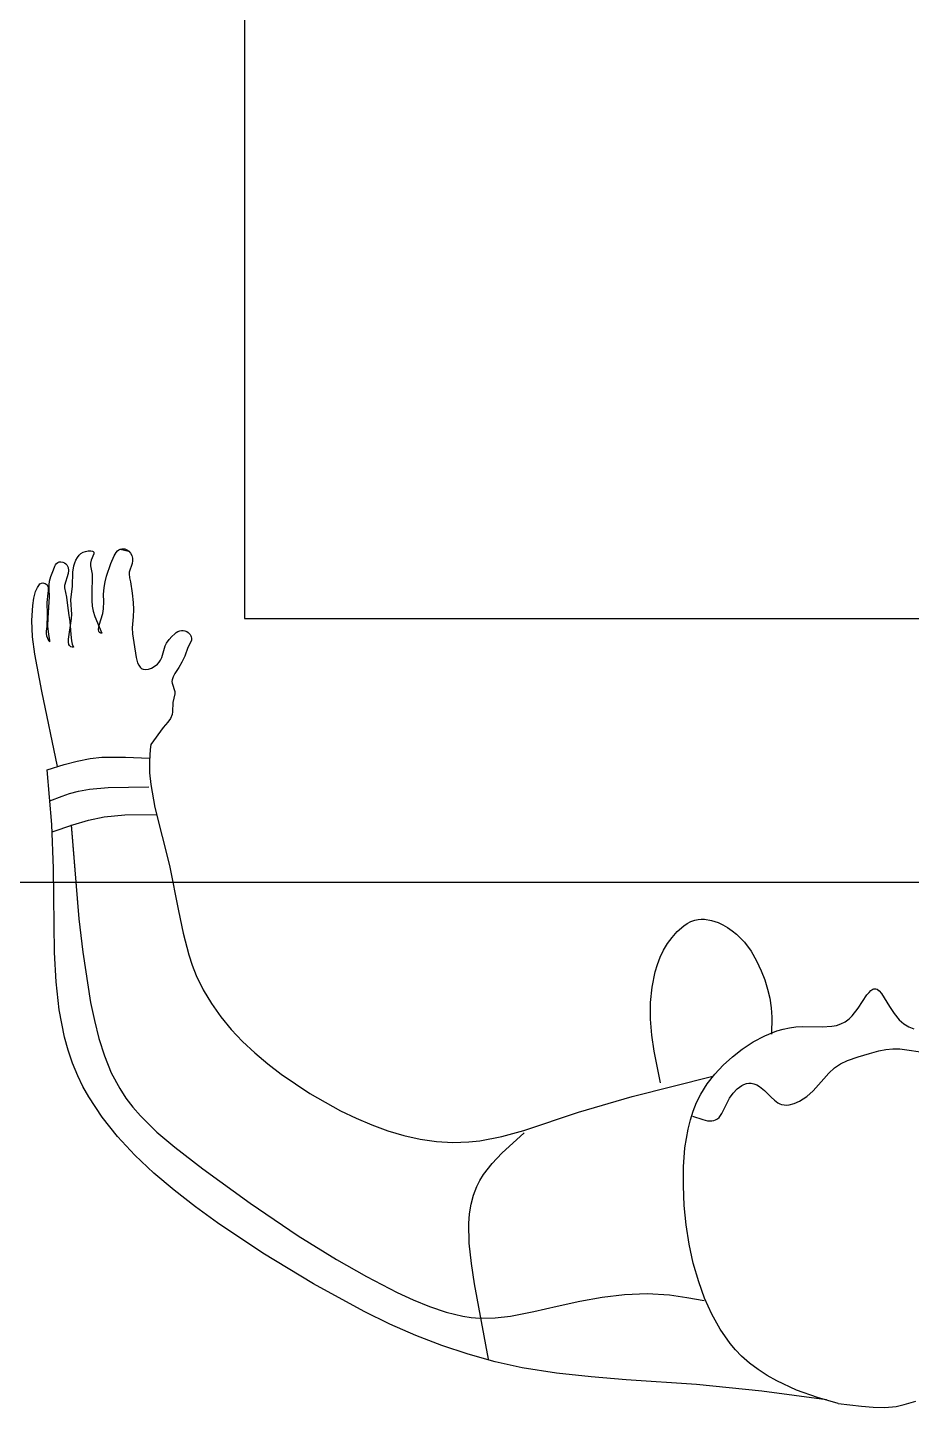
# Model space of a CAD drawing. Header units: metres. Extents: x 151 to 270, y 180 to 223.
# Drawn here: x 167.4225 to 167.6991, y 209.6884 to 210.1204 of the extents above; entities that cross this region are included whole.
import ezdxf

# ---------------------------------------------------------------- set-up
doc = ezdxf.new("R2010")
doc.units = ezdxf.units.M
doc.layers.add('1-AREA DE PRODUCCION', color=7, linetype='Continuous')

msp = doc.modelspace()

# ---------------------------------------------------------------- linework, layer by layer
at = {"layer": '1-AREA DE PRODUCCION', "color": 0, "lineweight": -2}
for p, q in [((167.49047, 210.53544), (167.49047, 209.93544)), ((167.43245, 209.9531), (167.43297, 209.95312)), ((167.43245, 209.9531), (167.43297, 209.95312)), ((167.43297, 209.95312), (167.43352, 209.95302)), ((167.43297, 209.95312), (167.43352, 209.95302)), ((167.43729, 209.95281), (167.43765, 209.9537)), ((167.43729, 209.95281), (167.43765, 209.9537)), ((167.43765, 209.9537), (167.43811, 209.95453)), ((167.43765, 209.9537), (167.43811, 209.95453)), ((167.43811, 209.95453), (167.43868, 209.95528)), ((167.43811, 209.95453), (167.43868, 209.95528)), ((167.43868, 209.95528), (167.43923, 209.95575)), ((167.43868, 209.95528), (167.43923, 209.95575)), ((167.43923, 209.95575), (167.43992, 209.95614)), ((167.43923, 209.95575), (167.43992, 209.95614)), ((167.43992, 209.95614), (167.44069, 209.95641)), ((167.43992, 209.95614), (167.44069, 209.95641)), ((167.44069, 209.95641), (167.44151, 209.95658)), ((167.44069, 209.95641), (167.44151, 209.95658)), ((167.44151, 209.95658), (167.44228, 209.95661)), ((167.44151, 209.95658), (167.44228, 209.95661)), ((167.44246, 209.9537), (167.44226, 209.95277)), ((167.44246, 209.9537), (167.44226, 209.95277)), ((167.44228, 209.95661), (167.4429, 209.9565)), ((167.44228, 209.95661), (167.4429, 209.9565)), ((167.44324, 209.95561), (167.44246, 209.9537)), ((167.44324, 209.95561), (167.44246, 209.9537)), ((167.4429, 209.9565), (167.44311, 209.95637)), ((167.4429, 209.9565), (167.44311, 209.95637)), ((167.44311, 209.95637), (167.44319, 209.95629)), ((167.44311, 209.95637), (167.44319, 209.95629)), ((167.44319, 209.95629), (167.44325, 209.9562)), ((167.44319, 209.95629), (167.44325, 209.9562)), ((167.44329, 209.95603), (167.44324, 209.95561)), ((167.44329, 209.95603), (167.44324, 209.95561)), ((167.44325, 209.9562), (167.44329, 209.95603)), ((167.44325, 209.9562), (167.44329, 209.95603)), ((167.44863, 209.95262), (167.44965, 209.95506)), ((167.44863, 209.95262), (167.44965, 209.95506)), ((167.44965, 209.95506), (167.45029, 209.95612)), ((167.44965, 209.95506), (167.45029, 209.95612)), ((167.45029, 209.95612), (167.45066, 209.95655)), ((167.45029, 209.95612), (167.45066, 209.95655)), ((167.45066, 209.95655), (167.45108, 209.9569)), ((167.45066, 209.95655), (167.45108, 209.9569)), ((167.45108, 209.9569), (167.45153, 209.95714)), ((167.45108, 209.9569), (167.45153, 209.95714)), ((167.45152, 209.95715), (167.45423, 209.95654)), ((167.45152, 209.95715), (167.45423, 209.95654)), ((167.45153, 209.95714), (167.45205, 209.95727)), ((167.45153, 209.95714), (167.45205, 209.95727)), ((167.45205, 209.95727), (167.45249, 209.95727)), ((167.45205, 209.95727), (167.45249, 209.95727)), ((167.45249, 209.95727), (167.45294, 209.95719)), ((167.45249, 209.95727), (167.45294, 209.95719)), ((167.45294, 209.95719), (167.4534, 209.95704)), ((167.45294, 209.95719), (167.4534, 209.95704)), ((167.4534, 209.95704), (167.45383, 209.95682)), ((167.4534, 209.95704), (167.45383, 209.95682)), ((167.45383, 209.95682), (167.45422, 209.95654)), ((167.45383, 209.95682), (167.45422, 209.95654)), ((167.45422, 209.95654), (167.45479, 209.9559)), ((167.45422, 209.95654), (167.45479, 209.9559)), ((167.45479, 209.9559), (167.45517, 209.95515)), ((167.45479, 209.9559), (167.45517, 209.95515)), ((167.45517, 209.95515), (167.45538, 209.95431)), ((167.45517, 209.95515), (167.45538, 209.95431)), ((167.45542, 209.95344), (167.45529, 209.95259)), ((167.45542, 209.95344), (167.45529, 209.95259)), ((167.45538, 209.95431), (167.45542, 209.95344)), ((167.45538, 209.95431), (167.45542, 209.95344)), ((167.42985, 209.94851), (167.43069, 209.95068)), ((167.42985, 209.94851), (167.43069, 209.95068)), ((167.43069, 209.95068), (167.43108, 209.95176)), ((167.43069, 209.95068), (167.43108, 209.95176)), ((167.43108, 209.95176), (167.43131, 209.95224)), ((167.43108, 209.95176), (167.43131, 209.95224)), ((167.43131, 209.95224), (167.4316, 209.95265)), ((167.43131, 209.95224), (167.4316, 209.95265)), ((167.4316, 209.95265), (167.43199, 209.95295)), ((167.4316, 209.95265), (167.43199, 209.95295)), ((167.43199, 209.95295), (167.43245, 209.9531)), ((167.43199, 209.95295), (167.43245, 209.9531)), ((167.43352, 209.95302), (167.43404, 209.95282)), ((167.43352, 209.95302), (167.43404, 209.95282)), ((167.43404, 209.95282), (167.43449, 209.95252)), ((167.43404, 209.95282), (167.43449, 209.95252)), ((167.43526, 209.9495), (167.43411, 209.94577)), ((167.43526, 209.9495), (167.43411, 209.94577)), ((167.43449, 209.95252), (167.43481, 209.95218)), ((167.43449, 209.95252), (167.43481, 209.95218)), ((167.43481, 209.95218), (167.43505, 209.95179)), ((167.43481, 209.95218), (167.43505, 209.95179)), ((167.43505, 209.95179), (167.43522, 209.95137)), ((167.43505, 209.95179), (167.43522, 209.95137)), ((167.43522, 209.95137), (167.43536, 209.95047)), ((167.43522, 209.95137), (167.43536, 209.95047)), ((167.43536, 209.95047), (167.43526, 209.9495)), ((167.43536, 209.95047), (167.43526, 209.9495)), ((167.43661, 209.94553), (167.4367, 209.94993)), ((167.43661, 209.94553), (167.4367, 209.94993)), ((167.4367, 209.94993), (167.43701, 209.95187)), ((167.4367, 209.94993), (167.43701, 209.95187)), ((167.43701, 209.95187), (167.43729, 209.95281)), ((167.43701, 209.95187), (167.43729, 209.95281)), ((167.44226, 209.95277), (167.44225, 209.95188)), ((167.44226, 209.95277), (167.44225, 209.95188)), ((167.44225, 209.95188), (167.4427, 209.94932)), ((167.44225, 209.95188), (167.4427, 209.94932)), ((167.4427, 209.94932), (167.4428, 209.9474)), ((167.4427, 209.94932), (167.4428, 209.9474)), ((167.4472, 209.94863), (167.44863, 209.95262)), ((167.4472, 209.94863), (167.44863, 209.95262)), ((167.45434, 209.94995), (167.45429, 209.94935)), ((167.45434, 209.94995), (167.45429, 209.94935)), ((167.45429, 209.94935), (167.45444, 209.94811)), ((167.45429, 209.94935), (167.45444, 209.94811)), ((167.45529, 209.95259), (167.45434, 209.94995)), ((167.45529, 209.95259), (167.45434, 209.94995)), ((167.42505, 209.94387), (167.42568, 209.94516)), ((167.42505, 209.94387), (167.42568, 209.94516)), ((167.42568, 209.94516), (167.42601, 209.94576)), ((167.42568, 209.94516), (167.42601, 209.94576)), ((167.42601, 209.94576), (167.42642, 209.94624)), ((167.42601, 209.94576), (167.42642, 209.94624)), ((167.42642, 209.94624), (167.42666, 209.9464)), ((167.42642, 209.94624), (167.42666, 209.9464)), ((167.42666, 209.9464), (167.42694, 209.9465)), ((167.42666, 209.9464), (167.42694, 209.9465)), ((167.42694, 209.9465), (167.42729, 209.94653)), ((167.42694, 209.9465), (167.42729, 209.94653)), ((167.42729, 209.94653), (167.42765, 209.94648)), ((167.42729, 209.94653), (167.42765, 209.94648)), ((167.42765, 209.94648), (167.42801, 209.94637)), ((167.42765, 209.94648), (167.42801, 209.94637)), ((167.42801, 209.94637), (167.42834, 209.94619)), ((167.42801, 209.94637), (167.42834, 209.94619)), ((167.42834, 209.94619), (167.42861, 209.94597)), ((167.42834, 209.94619), (167.42861, 209.94597)), ((167.42861, 209.94597), (167.42888, 209.94553)), ((167.42861, 209.94597), (167.42888, 209.94553)), ((167.42888, 209.94553), (167.42899, 209.94502)), ((167.42888, 209.94553), (167.42899, 209.94502)), ((167.42899, 209.94502), (167.42896, 209.94417)), ((167.42899, 209.94502), (167.42896, 209.94417)), ((167.42925, 209.94471), (167.42927, 209.94593)), ((167.42925, 209.94471), (167.42927, 209.94593)), ((167.42935, 209.94216), (167.42925, 209.94471)), ((167.42935, 209.94216), (167.42925, 209.94471)), ((167.42927, 209.94593), (167.42943, 209.94712)), ((167.42927, 209.94593), (167.42943, 209.94712)), ((167.42943, 209.94712), (167.42985, 209.94851)), ((167.42943, 209.94712), (167.42985, 209.94851)), ((167.43411, 209.94577), (167.4341, 209.94505)), ((167.43411, 209.94577), (167.4341, 209.94505)), ((167.4341, 209.94505), (167.43467, 209.9421)), ((167.4341, 209.94505), (167.43467, 209.9421)), ((167.43602, 209.94122), (167.43661, 209.94553)), ((167.43602, 209.94122), (167.43661, 209.94553)), ((167.4428, 209.9474), (167.44262, 209.94445)), ((167.4428, 209.9474), (167.44262, 209.94445)), ((167.44631, 209.94288), (167.44647, 209.94516)), ((167.44631, 209.94288), (167.44647, 209.94516)), ((167.44647, 209.94516), (167.44678, 209.94693)), ((167.44647, 209.94516), (167.44678, 209.94693)), ((167.44678, 209.94693), (167.4472, 209.94863)), ((167.44678, 209.94693), (167.4472, 209.94863)), ((167.45444, 209.94811), (167.45473, 209.94685)), ((167.45444, 209.94811), (167.45473, 209.94685)), ((167.45473, 209.94685), (167.45528, 209.94333)), ((167.45473, 209.94685), (167.45528, 209.94333)), ((167.42415, 209.93952), (167.42452, 209.94175)), ((167.42415, 209.93952), (167.42452, 209.94175)), ((167.42452, 209.94175), (167.42505, 209.94387)), ((167.42452, 209.94175), (167.42505, 209.94387)), ((167.42883, 209.94329), (167.42855, 209.94038)), ((167.42883, 209.94329), (167.42855, 209.94038)), ((167.42855, 209.94038), (167.42862, 209.9367)), ((167.42855, 209.94038), (167.42862, 209.9367)), ((167.42896, 209.94417), (167.42883, 209.94329)), ((167.42896, 209.94417), (167.42883, 209.94329)), ((167.42897, 209.93565), (167.42935, 209.94216)), ((167.42897, 209.93565), (167.42935, 209.94216)), ((167.43467, 209.9421), (167.43505, 209.93944)), ((167.43467, 209.9421), (167.43505, 209.93944)), ((167.43634, 209.9367), (167.43602, 209.94122)), ((167.43634, 209.9367), (167.43602, 209.94122)), ((167.44262, 209.94445), (167.44261, 209.94101)), ((167.44262, 209.94445), (167.44261, 209.94101)), ((167.44261, 209.94101), (167.44279, 209.93932)), ((167.44261, 209.94101), (167.44279, 209.93932)), ((167.44641, 209.94073), (167.44631, 209.94288)), ((167.44641, 209.94073), (167.44631, 209.94288)), ((167.44634, 209.93839), (167.44641, 209.94073)), ((167.44634, 209.93839), (167.44641, 209.94073)), ((167.45528, 209.94333), (167.45557, 209.9404)), ((167.45528, 209.94333), (167.45557, 209.9404)), ((167.45557, 209.9404), (167.45566, 209.93819)), ((167.45557, 209.9404), (167.45566, 209.93819)), ((167.42388, 209.93476), (167.42415, 209.93952)), ((167.42388, 209.93476), (167.42415, 209.93952)), ((167.42862, 209.9367), (167.42851, 209.93288)), ((167.42862, 209.9367), (167.42851, 209.93288)), ((167.43505, 209.93944), (167.43544, 209.93634)), ((167.43505, 209.93944), (167.43544, 209.93634)), ((167.43544, 209.93634), (167.43581, 209.93444)), ((167.43544, 209.93634), (167.43581, 209.93444)), ((167.4363, 209.93536), (167.43634, 209.9367)), ((167.4363, 209.93536), (167.43634, 209.9367)), ((167.44279, 209.93932), (167.44311, 209.93766)), ((167.44279, 209.93932), (167.44311, 209.93766)), ((167.44311, 209.93766), (167.4436, 209.93605)), ((167.44311, 209.93766), (167.4436, 209.93605)), ((167.4436, 209.93605), (167.44499, 209.93283)), ((167.4436, 209.93605), (167.44499, 209.93283)), ((167.44497, 209.93329), (167.44608, 209.93701)), ((167.44497, 209.93329), (167.44608, 209.93701)), ((167.44608, 209.93701), (167.44634, 209.93839)), ((167.44608, 209.93701), (167.44634, 209.93839)), ((167.45559, 209.93598), (167.45531, 209.93244)), ((167.45559, 209.93598), (167.45531, 209.93244)), ((167.45566, 209.93819), (167.45559, 209.93598)), ((167.45566, 209.93819), (167.45559, 209.93598)), ((167.42412, 209.92963), (167.42388, 209.93476)), ((167.42412, 209.92963), (167.42388, 209.93476)), ((167.42851, 209.93288), (167.42836, 209.93147)), ((167.42851, 209.93288), (167.42836, 209.93147)), ((167.42891, 209.93294), (167.42897, 209.93565)), ((167.42891, 209.93294), (167.42897, 209.93565)), ((167.42922, 209.9305), (167.42891, 209.93294)), ((167.42922, 209.9305), (167.42891, 209.93294)), ((167.4353, 209.92897), (167.4363, 209.93536)), ((167.4353, 209.92897), (167.4363, 209.93536)), ((167.43581, 209.93444), (167.43607, 209.93039)), ((167.43581, 209.93444), (167.43607, 209.93039)), ((167.44476, 209.93192), (167.44497, 209.93329)), ((167.44476, 209.93192), (167.44497, 209.93329)), ((167.44483, 209.93139), (167.44476, 209.93192)), ((167.44483, 209.93139), (167.44476, 209.93192)), ((167.44499, 209.93283), (167.44574, 209.93081)), ((167.44499, 209.93283), (167.44574, 209.93081)), ((167.45531, 209.93244), (167.4554, 209.93061)), ((167.45531, 209.93244), (167.4554, 209.93061)), ((167.46957, 209.93135), (167.47014, 209.93156)), ((167.46957, 209.93135), (167.47014, 209.93156)), ((167.47014, 209.93156), (167.47068, 209.93165)), ((167.47014, 209.93156), (167.47068, 209.93165)), ((167.47068, 209.93165), (167.47124, 209.93163)), ((167.47068, 209.93165), (167.47124, 209.93163)), ((167.47124, 209.93163), (167.4718, 209.93152)), ((167.47124, 209.93163), (167.4718, 209.93152)), ((167.4718, 209.93152), (167.47233, 209.9313)), ((167.4718, 209.93152), (167.47233, 209.9313)), ((167.49047, 209.93544), (167.89047, 209.93544)), ((167.42478, 209.9242), (167.42412, 209.92963)), ((167.42478, 209.9242), (167.42412, 209.92963)), ((167.42836, 209.93147), (167.42835, 209.93075)), ((167.42836, 209.93147), (167.42835, 209.93075)), ((167.42835, 209.93075), (167.42847, 209.93)), ((167.42835, 209.93075), (167.42847, 209.93)), ((167.42847, 209.93), (167.42875, 209.9292)), ((167.42847, 209.93), (167.42875, 209.9292)), ((167.42875, 209.9292), (167.42911, 209.92853)), ((167.42875, 209.9292), (167.42911, 209.92853)), ((167.42911, 209.92853), (167.42943, 209.92816)), ((167.42911, 209.92853), (167.42943, 209.92816)), ((167.42954, 209.92854), (167.42922, 209.9305)), ((167.42954, 209.92854), (167.42922, 209.9305)), ((167.42943, 209.92816), (167.42945, 209.92815)), ((167.42943, 209.92816), (167.42945, 209.92815)), ((167.42945, 209.92815), (167.42947, 209.92815)), ((167.42945, 209.92815), (167.42947, 209.92815)), ((167.42947, 209.92815), (167.42949, 209.92815)), ((167.42947, 209.92815), (167.42949, 209.92815)), ((167.42949, 209.92815), (167.4295, 209.92816)), ((167.42949, 209.92815), (167.4295, 209.92816)), ((167.4295, 209.92816), (167.42951, 209.92818)), ((167.4295, 209.92816), (167.42951, 209.92818)), ((167.42951, 209.92818), (167.42953, 209.92822)), ((167.42951, 209.92818), (167.42953, 209.92822)), ((167.42953, 209.92822), (167.42954, 209.92854)), ((167.42953, 209.92822), (167.42954, 209.92854)), ((167.43531, 209.92803), (167.4353, 209.92897)), ((167.43531, 209.92803), (167.4353, 209.92897)), ((167.43548, 209.92727), (167.43531, 209.92803)), ((167.43548, 209.92727), (167.43531, 209.92803)), ((167.43563, 209.92697), (167.43548, 209.92727)), ((167.43563, 209.92697), (167.43548, 209.92727)), ((167.43607, 209.93039), (167.43628, 209.92837)), ((167.43607, 209.93039), (167.43628, 209.92837)), ((167.43628, 209.92837), (167.43651, 209.92738)), ((167.43628, 209.92837), (167.43651, 209.92738)), ((167.43651, 209.92738), (167.43687, 209.92641)), ((167.43651, 209.92738), (167.43687, 209.92641)), ((167.44492, 209.93119), (167.44483, 209.93139)), ((167.44492, 209.93119), (167.44483, 209.93139)), ((167.44504, 209.93102), (167.44492, 209.93119)), ((167.44504, 209.93102), (167.44492, 209.93119)), ((167.44522, 209.9309), (167.44504, 209.93102)), ((167.44522, 209.9309), (167.44504, 209.93102)), ((167.44545, 209.93083), (167.44522, 209.9309)), ((167.44545, 209.93083), (167.44522, 209.9309)), ((167.44574, 209.93081), (167.44545, 209.93083)), ((167.44574, 209.93081), (167.44545, 209.93083)), ((167.4554, 209.93061), (167.45574, 209.92791)), ((167.4554, 209.93061), (167.45574, 209.92791)), ((167.45574, 209.92791), (167.45648, 209.9232)), ((167.45574, 209.92791), (167.45648, 209.9232)), ((167.46556, 209.92689), (167.46601, 209.9277)), ((167.46556, 209.92689), (167.46601, 209.9277)), ((167.46601, 209.9277), (167.46686, 209.92883)), ((167.46601, 209.9277), (167.46686, 209.92883)), ((167.46686, 209.92883), (167.46767, 209.92975)), ((167.46686, 209.92883), (167.46767, 209.92975)), ((167.46767, 209.92975), (167.46857, 209.93064)), ((167.46767, 209.92975), (167.46857, 209.93064)), ((167.46857, 209.93064), (167.46905, 209.93103)), ((167.46857, 209.93064), (167.46905, 209.93103)), ((167.46905, 209.93103), (167.46957, 209.93135)), ((167.46905, 209.93103), (167.46957, 209.93135)), ((167.47233, 209.9313), (167.47282, 209.93099)), ((167.47233, 209.9313), (167.47282, 209.93099)), ((167.47362, 209.92806), (167.47273, 209.9263)), ((167.47362, 209.92806), (167.47273, 209.9263)), ((167.47282, 209.93099), (167.4734, 209.93037)), ((167.47282, 209.93099), (167.4734, 209.93037)), ((167.4734, 209.93037), (167.47362, 209.93001)), ((167.4734, 209.93037), (167.47362, 209.93001)), ((167.47362, 209.93001), (167.47377, 209.92963)), ((167.47362, 209.93001), (167.47377, 209.92963)), ((167.47381, 209.92865), (167.47362, 209.92806)), ((167.47381, 209.92865), (167.47362, 209.92806)), ((167.47377, 209.92963), (167.47384, 209.92924)), ((167.47377, 209.92963), (167.47384, 209.92924)), ((167.47384, 209.92924), (167.47381, 209.92865)), ((167.47384, 209.92924), (167.47381, 209.92865)), ((167.427, 209.91261), (167.42478, 209.9242)), ((167.427, 209.91261), (167.42478, 209.9242)), ((167.43584, 209.92672), (167.43563, 209.92697)), ((167.43584, 209.92672), (167.43563, 209.92697)), ((167.43612, 209.92655), (167.43584, 209.92672)), ((167.43612, 209.92655), (167.43584, 209.92672)), ((167.43646, 209.92644), (167.43612, 209.92655)), ((167.43646, 209.92644), (167.43612, 209.92655)), ((167.43687, 209.92641), (167.43646, 209.92644)), ((167.43687, 209.92641), (167.43646, 209.92644)), ((167.45648, 209.9232), (167.45698, 209.92152)), ((167.45648, 209.9232), (167.45698, 209.92152)), ((167.46417, 209.92241), (167.46452, 209.92315)), ((167.46417, 209.92241), (167.46452, 209.92315)), ((167.46452, 209.92315), (167.46478, 209.92392)), ((167.46452, 209.92315), (167.46478, 209.92392)), ((167.46478, 209.92392), (167.46556, 209.92689)), ((167.46478, 209.92392), (167.46556, 209.92689)), ((167.47178, 209.92361), (167.47082, 209.92169)), ((167.47178, 209.92361), (167.47082, 209.92169)), ((167.47273, 209.9263), (167.47178, 209.92361)), ((167.47273, 209.9263), (167.47178, 209.92361)), ((167.45698, 209.92152), (167.45734, 209.92077)), ((167.45698, 209.92152), (167.45734, 209.92077)), ((167.45734, 209.92077), (167.4578, 209.92014)), ((167.45734, 209.92077), (167.4578, 209.92014)), ((167.4578, 209.92014), (167.45807, 209.91989)), ((167.4578, 209.92014), (167.45807, 209.91989)), ((167.45807, 209.91989), (167.45837, 209.9197)), ((167.45807, 209.91989), (167.45837, 209.9197)), ((167.45837, 209.9197), (167.45873, 209.91956)), ((167.45837, 209.9197), (167.45873, 209.91956)), ((167.45873, 209.91956), (167.45953, 209.91945)), ((167.45873, 209.91956), (167.45953, 209.91945)), ((167.45953, 209.91945), (167.4604, 209.91956)), ((167.45953, 209.91945), (167.4604, 209.91956)), ((167.4604, 209.91956), (167.46129, 209.91985)), ((167.4604, 209.91956), (167.46129, 209.91985)), ((167.46129, 209.91985), (167.46251, 209.92054)), ((167.46129, 209.91985), (167.46251, 209.92054)), ((167.46251, 209.92054), (167.46317, 209.9211)), ((167.46251, 209.92054), (167.46317, 209.9211)), ((167.46317, 209.9211), (167.46372, 209.92173)), ((167.46317, 209.9211), (167.46372, 209.92173)), ((167.46372, 209.92173), (167.46417, 209.92241)), ((167.46372, 209.92173), (167.46417, 209.92241)), ((167.46984, 209.92004), (167.46861, 209.91815)), ((167.46984, 209.92004), (167.46861, 209.91815)), ((167.47082, 209.92169), (167.46984, 209.92004)), ((167.47082, 209.92169), (167.46984, 209.92004)), ((167.46778, 209.91618), (167.46773, 209.91569)), ((167.46778, 209.91618), (167.46773, 209.91569)), ((167.46773, 209.91569), (167.46777, 209.91519)), ((167.46773, 209.91569), (167.46777, 209.91519)), ((167.46777, 209.91519), (167.46865, 209.91253)), ((167.46777, 209.91519), (167.46865, 209.91253)), ((167.46809, 209.91717), (167.46778, 209.91618)), ((167.46809, 209.91717), (167.46778, 209.91618)), ((167.46861, 209.91815), (167.46809, 209.91717)), ((167.46861, 209.91815), (167.46809, 209.91717)), ((167.43191, 209.88905), (167.427, 209.91261)), ((167.46866, 209.91186), (167.46804, 209.90913)), ((167.46866, 209.91186), (167.46804, 209.90913)), ((167.46865, 209.91253), (167.46866, 209.91186)), ((167.46793, 209.90622), (167.46777, 209.90534)), ((167.46793, 209.90622), (167.46777, 209.90534)), ((167.46804, 209.90913), (167.46793, 209.90622)), ((167.46804, 209.90913), (167.46793, 209.90622)), ((167.46502, 209.90129), (167.46111, 209.89591)), ((167.46648, 209.90291), (167.46502, 209.90129)), ((167.4673, 209.9041), (167.46648, 209.90291)), ((167.4673, 209.9041), (167.46648, 209.90291)), ((167.46777, 209.90534), (167.4673, 209.9041)), ((167.46777, 209.90534), (167.4673, 209.9041)), ((167.4609, 209.89435), (167.46065, 209.8907)), ((167.4609, 209.89435), (167.46065, 209.8907)), ((167.46111, 209.89592), (167.4609, 209.89435)), ((167.46111, 209.89592), (167.4609, 209.89435)), ((167.42871, 209.88806), (167.43403, 209.88971)), ((167.42871, 209.88806), (167.43403, 209.88971)), ((167.43403, 209.88971), (167.43804, 209.89077)), ((167.43403, 209.88971), (167.43804, 209.89077)), ((167.43804, 209.89077), (167.44208, 209.89155)), ((167.43804, 209.89077), (167.44208, 209.89155)), ((167.44208, 209.89155), (167.44575, 209.89194)), ((167.44208, 209.89155), (167.44575, 209.89194)), ((167.44575, 209.89194), (167.45318, 209.89202)), ((167.44575, 209.89194), (167.45318, 209.89202)), ((167.45318, 209.89202), (167.46067, 209.89164)), ((167.45318, 209.89202), (167.46067, 209.89164)), ((167.46065, 209.8907), (167.46072, 209.88707)), ((167.46065, 209.8907), (167.46072, 209.88707)), ((167.43014, 209.87087), (167.42871, 209.88806)), ((167.46072, 209.88707), (167.46106, 209.88344)), ((167.46072, 209.88707), (167.46106, 209.88344)), ((167.42953, 209.87827), (167.43333, 209.87978)), ((167.43333, 209.87978), (167.43569, 209.88062)), ((167.43333, 209.87978), (167.43569, 209.88062)), ((167.43569, 209.88062), (167.43844, 209.88134)), ((167.43569, 209.88062), (167.43844, 209.88134)), ((167.43844, 209.88134), (167.44189, 209.88193)), ((167.43844, 209.88134), (167.44189, 209.88193)), ((167.44189, 209.88193), (167.44777, 209.88246)), ((167.44189, 209.88193), (167.44777, 209.88246)), ((167.44777, 209.88246), (167.46046, 209.88275)), ((167.44777, 209.88246), (167.46046, 209.88275)), ((167.46106, 209.88344), (167.46234, 209.87621)), ((167.46106, 209.88344), (167.46234, 209.87621)), ((167.46234, 209.87621), (167.46695, 209.85802)), ((167.46234, 209.87621), (167.46695, 209.85802)), ((167.43672, 209.87083), (167.44159, 209.87223)), ((167.43672, 209.87083), (167.44159, 209.87223)), ((167.44159, 209.87223), (167.44653, 209.87326)), ((167.44159, 209.87223), (167.44653, 209.87326)), ((167.44653, 209.87326), (167.453, 209.8739)), ((167.44653, 209.87326), (167.453, 209.8739)), ((167.453, 209.8739), (167.46283, 209.87406)), ((167.453, 209.8739), (167.46283, 209.87406)), ((167.43062, 209.85711), (167.43014, 209.87087)), ((167.43062, 209.85711), (167.43014, 209.87087)), ((167.43027, 209.86862), (167.43672, 209.87083)), ((167.43027, 209.86862), (167.43672, 209.87083)), ((167.4362, 209.87085), (167.4386, 209.84139)), ((167.43622, 209.87065), (167.4386, 209.84139)), ((167.43095, 209.83078), (167.43062, 209.85711)), ((167.43095, 209.83078), (167.43062, 209.85711)), ((167.46695, 209.85802), (167.46977, 209.84389)), ((167.46695, 209.85802), (167.46977, 209.84389)), ((167.4386, 209.84139), (167.43978, 209.83089)), ((167.4386, 209.84139), (167.43978, 209.83089)), ((167.46977, 209.84389), (167.47121, 209.83693)), ((167.46977, 209.84389), (167.47121, 209.83693)), ((167.63014, 209.84056), (167.63136, 209.841)), ((167.63014, 209.84056), (167.63136, 209.841)), ((167.63136, 209.841), (167.63236, 209.8412)), ((167.63136, 209.841), (167.63236, 209.8412)), ((167.63236, 209.8412), (167.63338, 209.84129)), ((167.63236, 209.8412), (167.63338, 209.84129)), ((167.63338, 209.84129), (167.63443, 209.84126)), ((167.63338, 209.84129), (167.63443, 209.84126)), ((167.63443, 209.84126), (167.63653, 209.8409)), ((167.63443, 209.84126), (167.63653, 209.8409)), ((167.63653, 209.8409), (167.63862, 209.84021)), ((167.63653, 209.8409), (167.63862, 209.84021)), ((167.47121, 209.83693), (167.47297, 209.83015)), ((167.47121, 209.83693), (167.47297, 209.83015)), ((167.62423, 209.83557), (167.62584, 209.83739)), ((167.62423, 209.83557), (167.62584, 209.83739)), ((167.62584, 209.83739), (167.62788, 209.83919)), ((167.62584, 209.83739), (167.62788, 209.83919)), ((167.62788, 209.83919), (167.62899, 209.83995)), ((167.62788, 209.83919), (167.62899, 209.83995)), ((167.62899, 209.83995), (167.63014, 209.84056)), ((167.62899, 209.83995), (167.63014, 209.84056)), ((167.63862, 209.84021), (167.64014, 209.8395)), ((167.63862, 209.84021), (167.64014, 209.8395)), ((167.64014, 209.8395), (167.64158, 209.83867)), ((167.64014, 209.8395), (167.64158, 209.83867)), ((167.64158, 209.83867), (167.64307, 209.83766)), ((167.64158, 209.83867), (167.64307, 209.83766)), ((167.64307, 209.83766), (167.64444, 209.83655)), ((167.64307, 209.83766), (167.64444, 209.83655)), ((167.64444, 209.83655), (167.64688, 209.83405)), ((167.64444, 209.83655), (167.64688, 209.83405)), ((167.62159, 209.83153), (167.62281, 209.83361)), ((167.62159, 209.83153), (167.62281, 209.83361)), ((167.62281, 209.83361), (167.62423, 209.83557)), ((167.62281, 209.83361), (167.62423, 209.83557)), ((167.64688, 209.83405), (167.64895, 209.83127)), ((167.64688, 209.83405), (167.64895, 209.83127)), ((167.43146, 209.82168), (167.43095, 209.83078)), ((167.43146, 209.82168), (167.43095, 209.83078)), ((167.43978, 209.83089), (167.44226, 209.81513)), ((167.43978, 209.83089), (167.44226, 209.81513)), ((167.47297, 209.83015), (167.47405, 209.82686)), ((167.47297, 209.83015), (167.47405, 209.82686)), ((167.61966, 209.82709), (167.62054, 209.82936)), ((167.61966, 209.82709), (167.62054, 209.82936)), ((167.62054, 209.82936), (167.62159, 209.83153)), ((167.62054, 209.82936), (167.62159, 209.83153)), ((167.64895, 209.83127), (167.6507, 209.82825)), ((167.64895, 209.83127), (167.6507, 209.82825)), ((167.6507, 209.82825), (167.65217, 209.82508)), ((167.6507, 209.82825), (167.65217, 209.82508)), ((167.47405, 209.82686), (167.47531, 209.82365)), ((167.47405, 209.82686), (167.47531, 209.82365)), ((167.47531, 209.82365), (167.47748, 209.81915)), ((167.47531, 209.82365), (167.47748, 209.81915)), ((167.61797, 209.81998), (167.61895, 209.82477)), ((167.61797, 209.81998), (167.61895, 209.82477)), ((167.61895, 209.82477), (167.61966, 209.82709)), ((167.61895, 209.82477), (167.61966, 209.82709)), ((167.65217, 209.82508), (167.65325, 209.82226)), ((167.65217, 209.82508), (167.65325, 209.82226)), ((167.43244, 209.81287), (167.43146, 209.82168)), ((167.43244, 209.81287), (167.43146, 209.82168)), ((167.61751, 209.81513), (167.61797, 209.81998)), ((167.61751, 209.81513), (167.61797, 209.81998)), ((167.65325, 209.82226), (167.65413, 209.81939)), ((167.65325, 209.82226), (167.65413, 209.81939)), ((167.65413, 209.81939), (167.65481, 209.81649)), ((167.65413, 209.81939), (167.65481, 209.81649)), ((167.68649, 209.81896), (167.6871, 209.81936)), ((167.68649, 209.81896), (167.6871, 209.81936)), ((167.6871, 209.81936), (167.6874, 209.81946)), ((167.6871, 209.81936), (167.6874, 209.81946)), ((167.6874, 209.81946), (167.6877, 209.8195)), ((167.6874, 209.81946), (167.6877, 209.8195)), ((167.6877, 209.8195), (167.68805, 209.81945)), ((167.6877, 209.8195), (167.68805, 209.81945)), ((167.68805, 209.81945), (167.68839, 209.81932)), ((167.68805, 209.81945), (167.68839, 209.81932)), ((167.68839, 209.81932), (167.68907, 209.8188)), ((167.68839, 209.81932), (167.68907, 209.8188)), ((167.44226, 209.81513), (167.44344, 209.80949)), ((167.44226, 209.81513), (167.44344, 209.80949)), ((167.47748, 209.81915), (167.48005, 209.81483)), ((167.47748, 209.81915), (167.48005, 209.81483)), ((167.61751, 209.81), (167.61751, 209.81513)), ((167.61751, 209.81), (167.61751, 209.81513)), ((167.65481, 209.81649), (167.65527, 209.81354)), ((167.65481, 209.81649), (167.65527, 209.81354)), ((167.68245, 209.81342), (167.68523, 209.81755)), ((167.68245, 209.81342), (167.68523, 209.81755)), ((167.68523, 209.81755), (167.68587, 209.81834)), ((167.68523, 209.81755), (167.68587, 209.81834)), ((167.68587, 209.81834), (167.68649, 209.81896)), ((167.68587, 209.81834), (167.68649, 209.81896)), ((167.68907, 209.8188), (167.68976, 209.81802)), ((167.68907, 209.8188), (167.68976, 209.81802)), ((167.68976, 209.81802), (167.69233, 209.81397)), ((167.68976, 209.81802), (167.69233, 209.81397)), ((167.4341, 209.80437), (167.43244, 209.81287)), ((167.4341, 209.80437), (167.43244, 209.81287)), ((167.48005, 209.81483), (167.48299, 209.8107)), ((167.48005, 209.81483), (167.48299, 209.8107)), ((167.48299, 209.8107), (167.48626, 209.80675)), ((167.48299, 209.8107), (167.48626, 209.80675)), ((167.65527, 209.81354), (167.65549, 209.81058)), ((167.65527, 209.81354), (167.65549, 209.81058)), ((167.65549, 209.81058), (167.65537, 209.80524)), ((167.65549, 209.81058), (167.65537, 209.80524)), ((167.67965, 209.81007), (167.68063, 209.81105)), ((167.67965, 209.81007), (167.68063, 209.81105)), ((167.68063, 209.81105), (167.68245, 209.81342)), ((167.68063, 209.81105), (167.68245, 209.81342)), ((167.69233, 209.81397), (167.69376, 209.81172)), ((167.69233, 209.81397), (167.69376, 209.81172)), ((167.69376, 209.81172), (167.69535, 209.80973)), ((167.69376, 209.81172), (167.69535, 209.80973)), ((167.44344, 209.80949), (167.44485, 209.8039)), ((167.44344, 209.80949), (167.44485, 209.8039)), ((167.48626, 209.80675), (167.48981, 209.80297)), ((167.48626, 209.80675), (167.48981, 209.80297)), ((167.61793, 209.80494), (167.61751, 209.81)), ((167.61793, 209.80494), (167.61751, 209.81)), ((167.65326, 209.80478), (167.65704, 209.80628)), ((167.65326, 209.80478), (167.65704, 209.80628)), ((167.65704, 209.80628), (167.65899, 209.80685)), ((167.65704, 209.80628), (167.65899, 209.80685)), ((167.65899, 209.80685), (167.66099, 209.80728)), ((167.65899, 209.80685), (167.66099, 209.80728)), ((167.66099, 209.80728), (167.66302, 209.80757)), ((167.66099, 209.80728), (167.66302, 209.80757)), ((167.66302, 209.80757), (167.66509, 209.80771)), ((167.66302, 209.80757), (167.66509, 209.80771)), ((167.66509, 209.80771), (167.67126, 209.80757)), ((167.66509, 209.80771), (167.67126, 209.80757)), ((167.67126, 209.80757), (167.67425, 209.80774)), ((167.67126, 209.80757), (167.67425, 209.80774)), ((167.67425, 209.80774), (167.67569, 209.80802)), ((167.67425, 209.80774), (167.67569, 209.80802)), ((167.67569, 209.80802), (167.67708, 209.80847)), ((167.67569, 209.80802), (167.67708, 209.80847)), ((167.67708, 209.80847), (167.6784, 209.80914)), ((167.67708, 209.80847), (167.6784, 209.80914)), ((167.6784, 209.80914), (167.67965, 209.81007)), ((167.6784, 209.80914), (167.67965, 209.81007)), ((167.69535, 209.80973), (167.69678, 209.80848)), ((167.69535, 209.80973), (167.69678, 209.80848)), ((167.69678, 209.80848), (167.69832, 209.80755)), ((167.69678, 209.80848), (167.69832, 209.80755)), ((167.69832, 209.80755), (167.69995, 209.80692)), ((167.69832, 209.80755), (167.69995, 209.80692)), ((167.43524, 209.80024), (167.4341, 209.80437)), ((167.43524, 209.80024), (167.4341, 209.80437)), ((167.44485, 209.8039), (167.44659, 209.79844)), ((167.44485, 209.8039), (167.44659, 209.79844)), ((167.48981, 209.80297), (167.49363, 209.79938)), ((167.48981, 209.80297), (167.49363, 209.79938)), ((167.61865, 209.79993), (167.61793, 209.80494)), ((167.61865, 209.79993), (167.61793, 209.80494)), ((167.6462, 209.80061), (167.64964, 209.80286)), ((167.6462, 209.80061), (167.64964, 209.80286)), ((167.64964, 209.80286), (167.65326, 209.80478)), ((167.64964, 209.80286), (167.65326, 209.80478)), ((167.43661, 209.7962), (167.43524, 209.80024)), ((167.43661, 209.7962), (167.43524, 209.80024)), ((167.44659, 209.79844), (167.44873, 209.7932)), ((167.44659, 209.79844), (167.44873, 209.7932)), ((167.49363, 209.79938), (167.49769, 209.79595)), ((167.49363, 209.79938), (167.49769, 209.79595)), ((167.6206, 209.78998), (167.61865, 209.79993)), ((167.6206, 209.78998), (167.61865, 209.79993)), ((167.64021, 209.79559), (167.6431, 209.79821)), ((167.64021, 209.79559), (167.6431, 209.79821)), ((167.6431, 209.79821), (167.6462, 209.80061)), ((167.6431, 209.79821), (167.6462, 209.80061)), ((167.67911, 209.79699), (167.68252, 209.79821)), ((167.67911, 209.79699), (167.68252, 209.79821)), ((167.68252, 209.79821), (167.68606, 209.79924)), ((167.68252, 209.79821), (167.68606, 209.79924)), ((167.68606, 209.79924), (167.68899, 209.80001)), ((167.68606, 209.79924), (167.68899, 209.80001)), ((167.68899, 209.80001), (167.69117, 209.80046)), ((167.68899, 209.80001), (167.69117, 209.80046)), ((167.69117, 209.80046), (167.69335, 209.8007)), ((167.69117, 209.80046), (167.69335, 209.8007)), ((167.69335, 209.8007), (167.69549, 209.80067)), ((167.69335, 209.8007), (167.69549, 209.80067)), ((167.69549, 209.80067), (167.70419, 209.79937)), ((167.69549, 209.80067), (167.70419, 209.79937)), ((167.43823, 209.79225), (167.43661, 209.7962)), ((167.43823, 209.79225), (167.43661, 209.7962)), ((167.49769, 209.79595), (167.50195, 209.7927)), ((167.49769, 209.79595), (167.50195, 209.7927)), ((167.63757, 209.79275), (167.64021, 209.79559)), ((167.63757, 209.79275), (167.64021, 209.79559)), ((167.67333, 209.79309), (167.67509, 209.79469)), ((167.67333, 209.79309), (167.67509, 209.79469)), ((167.67509, 209.79469), (167.677, 209.79595)), ((167.67509, 209.79469), (167.677, 209.79595)), ((167.677, 209.79595), (167.67911, 209.79699)), ((167.677, 209.79595), (167.67911, 209.79699)), ((167.43986, 209.78892), (167.43823, 209.79225)), ((167.43986, 209.78892), (167.43823, 209.79225)), ((167.44873, 209.7932), (167.45136, 209.78824)), ((167.44873, 209.7932), (167.45136, 209.78824)), ((167.50195, 209.7927), (167.51092, 209.78668)), ((167.50195, 209.7927), (167.51092, 209.78668)), ((167.61177, 209.78576), (167.637, 209.79207)), ((167.61177, 209.78576), (167.637, 209.79207)), ((167.63322, 209.78646), (167.63523, 209.78971)), ((167.63322, 209.78646), (167.63523, 209.78971)), ((167.63523, 209.78971), (167.63757, 209.79275)), ((167.63523, 209.78971), (167.63757, 209.79275)), ((167.64462, 209.78811), (167.64602, 209.78914)), ((167.64462, 209.78811), (167.64602, 209.78914)), ((167.64602, 209.78914), (167.64674, 209.78951)), ((167.64602, 209.78914), (167.64674, 209.78951)), ((167.64674, 209.78951), (167.64749, 209.78977)), ((167.64674, 209.78951), (167.64749, 209.78977)), ((167.64749, 209.78977), (167.64824, 209.7899)), ((167.64749, 209.78977), (167.64824, 209.7899)), ((167.64824, 209.7899), (167.649, 209.7899)), ((167.64824, 209.7899), (167.649, 209.7899)), ((167.649, 209.7899), (167.64987, 209.78973)), ((167.649, 209.7899), (167.64987, 209.78973)), ((167.64987, 209.78973), (167.65074, 209.78939)), ((167.64987, 209.78973), (167.65074, 209.78939)), ((167.65074, 209.78939), (167.65158, 209.78891)), ((167.65074, 209.78939), (167.65158, 209.78891)), ((167.66841, 209.78751), (167.67173, 209.79129)), ((167.66841, 209.78751), (167.67173, 209.79129)), ((167.67173, 209.79129), (167.67333, 209.79309)), ((167.67173, 209.79129), (167.67333, 209.79309)), ((167.44168, 209.78565), (167.43986, 209.78892)), ((167.44168, 209.78565), (167.43986, 209.78892)), ((167.44587, 209.77932), (167.44168, 209.78565)), ((167.44587, 209.77932), (167.44168, 209.78565)), ((167.45136, 209.78824), (167.45332, 209.78527)), ((167.45136, 209.78824), (167.45332, 209.78527)), ((167.45332, 209.78527), (167.45549, 209.78243)), ((167.45332, 209.78527), (167.45549, 209.78243)), ((167.51092, 209.78668), (167.52045, 209.7813)), ((167.51092, 209.78668), (167.52045, 209.7813)), ((167.595, 209.78083), (167.61177, 209.78576)), ((167.595, 209.78083), (167.61177, 209.78576)), ((167.63193, 209.78387), (167.63322, 209.78646)), ((167.63193, 209.78387), (167.63322, 209.78646)), ((167.63979, 209.78042), (167.64226, 209.78522)), ((167.63979, 209.78042), (167.64226, 209.78522)), ((167.64226, 209.78522), (167.64336, 209.78678)), ((167.64226, 209.78522), (167.64336, 209.78678)), ((167.64336, 209.78678), (167.64462, 209.78811)), ((167.64336, 209.78678), (167.64462, 209.78811)), ((167.65158, 209.78891), (167.65318, 209.78766)), ((167.65158, 209.78891), (167.65318, 209.78766)), ((167.65318, 209.78766), (167.65529, 209.78556)), ((167.65318, 209.78766), (167.65529, 209.78556)), ((167.65529, 209.78556), (167.65632, 209.78459)), ((167.65529, 209.78556), (167.65632, 209.78459)), ((167.66412, 209.78426), (167.66531, 209.78496)), ((167.66412, 209.78426), (167.66531, 209.78496)), ((167.66531, 209.78496), (167.66644, 209.78575)), ((167.66531, 209.78496), (167.66644, 209.78575)), ((167.66644, 209.78575), (167.66841, 209.78751)), ((167.66644, 209.78575), (167.66841, 209.78751)), ((167.45549, 209.78243), (167.45784, 209.77971)), ((167.45549, 209.78243), (167.45784, 209.77971)), ((167.52045, 209.7813), (167.52534, 209.77894)), ((167.52045, 209.7813), (167.52534, 209.77894)), ((167.57788, 209.77511), (167.595, 209.78083)), ((167.57788, 209.77511), (167.595, 209.78083)), ((167.62996, 209.7784), (167.63085, 209.78117)), ((167.62996, 209.7784), (167.63085, 209.78117)), ((167.63085, 209.78117), (167.63193, 209.78387)), ((167.63085, 209.78117), (167.63193, 209.78387)), ((167.63893, 209.7792), (167.63979, 209.78042)), ((167.63893, 209.7792), (167.63979, 209.78042)), ((167.65632, 209.78459), (167.65738, 209.78379)), ((167.65632, 209.78459), (167.65738, 209.78379)), ((167.65738, 209.78379), (167.65795, 209.78348)), ((167.65738, 209.78379), (167.65795, 209.78348)), ((167.65795, 209.78348), (167.65853, 209.78325)), ((167.65795, 209.78348), (167.65853, 209.78325)), ((167.65853, 209.78325), (167.65927, 209.78309)), ((167.65853, 209.78325), (167.65927, 209.78309)), ((167.65927, 209.78309), (167.66004, 209.78305)), ((167.65927, 209.78309), (167.66004, 209.78305)), ((167.66004, 209.78305), (167.66084, 209.78312)), ((167.66004, 209.78305), (167.66084, 209.78312)), ((167.66084, 209.78312), (167.66248, 209.78354)), ((167.66084, 209.78312), (167.66248, 209.78354)), ((167.66248, 209.78354), (167.66412, 209.78426)), ((167.66248, 209.78354), (167.66412, 209.78426)), ((167.45072, 209.77324), (167.44587, 209.77932)), ((167.45072, 209.77324), (167.44587, 209.77932)), ((167.45784, 209.77971), (167.46299, 209.7746)), ((167.45784, 209.77971), (167.46299, 209.7746)), ((167.52534, 209.77894), (167.53029, 209.77684)), ((167.52534, 209.77894), (167.53029, 209.77684)), ((167.53029, 209.77684), (167.5353, 209.77503)), ((167.53029, 209.77684), (167.5353, 209.77503)), ((167.62924, 209.77555), (167.62996, 209.7784)), ((167.62924, 209.77555), (167.62996, 209.7784)), ((167.63065, 209.77959), (167.63387, 209.77849)), ((167.63065, 209.77959), (167.63387, 209.77849)), ((167.63387, 209.77849), (167.63536, 209.77816)), ((167.63387, 209.77849), (167.63536, 209.77816)), ((167.63536, 209.77816), (167.63671, 209.7781)), ((167.63536, 209.77816), (167.63671, 209.7781)), ((167.63671, 209.7781), (167.63732, 209.77819)), ((167.63671, 209.7781), (167.63732, 209.77819)), ((167.63732, 209.77819), (167.63788, 209.77839)), ((167.63732, 209.77819), (167.63788, 209.77839)), ((167.63788, 209.77839), (167.63843, 209.77874)), ((167.63788, 209.77839), (167.63843, 209.77874)), ((167.63843, 209.77874), (167.63893, 209.7792)), ((167.63843, 209.77874), (167.63893, 209.7792)), ((167.45615, 209.76739), (167.45072, 209.77324)), ((167.45615, 209.76739), (167.45072, 209.77324)), ((167.46299, 209.7746), (167.4686, 209.76983)), ((167.46299, 209.7746), (167.4686, 209.76983)), ((167.5353, 209.77503), (167.54034, 209.77355)), ((167.5353, 209.77503), (167.54034, 209.77355)), ((167.54034, 209.77355), (167.54541, 209.77243)), ((167.54034, 209.77355), (167.54541, 209.77243)), ((167.54541, 209.77243), (167.5505, 209.77169)), ((167.54541, 209.77243), (167.5505, 209.77169)), ((167.5505, 209.77169), (167.55559, 209.77139)), ((167.5505, 209.77169), (167.55559, 209.77139)), ((167.56066, 209.77154), (167.56412, 209.77191)), ((167.56066, 209.77154), (167.56412, 209.77191)), ((167.56412, 209.77191), (167.57101, 209.77322)), ((167.56412, 209.77191), (167.57101, 209.77322)), ((167.57101, 209.77322), (167.57788, 209.77511)), ((167.57101, 209.77322), (167.57788, 209.77511)), ((167.57101, 209.76805), (167.57797, 209.77432)), ((167.57101, 209.76805), (167.57797, 209.77432)), ((167.62827, 209.7697), (167.62924, 209.77555)), ((167.62827, 209.7697), (167.62924, 209.77555)), ((167.46208, 209.76178), (167.45615, 209.76739)), ((167.46208, 209.76178), (167.45615, 209.76739)), ((167.4686, 209.76983), (167.47741, 209.76309)), ((167.4686, 209.76983), (167.47741, 209.76309)), ((167.55559, 209.77139), (167.56066, 209.77154)), ((167.55559, 209.77139), (167.56066, 209.77154)), ((167.56789, 209.76476), (167.57101, 209.76805)), ((167.56789, 209.76476), (167.57101, 209.76805)), ((167.62782, 209.76373), (167.62827, 209.7697)), ((167.62782, 209.76373), (167.62827, 209.7697)), ((167.47741, 209.76309), (167.49224, 209.75233)), ((167.47741, 209.76309), (167.49224, 209.75233)), ((167.56521, 209.76128), (167.56789, 209.76476)), ((167.56521, 209.76128), (167.56789, 209.76476)), ((167.62777, 209.75774), (167.62782, 209.76373)), ((167.62777, 209.75774), (167.62782, 209.76373)), ((167.46842, 209.75638), (167.46208, 209.76178)), ((167.46842, 209.75638), (167.46208, 209.76178)), ((167.5631, 209.75754), (167.56407, 209.75945)), ((167.5631, 209.75754), (167.56407, 209.75945)), ((167.56407, 209.75945), (167.56521, 209.76128)), ((167.56407, 209.75945), (167.56521, 209.76128)), ((167.47508, 209.75118), (167.46842, 209.75638)), ((167.47508, 209.75118), (167.46842, 209.75638)), ((167.56133, 209.75199), (167.56207, 209.75483)), ((167.56133, 209.75199), (167.56207, 209.75483)), ((167.56207, 209.75483), (167.5631, 209.75754)), ((167.56207, 209.75483), (167.5631, 209.75754)), ((167.62803, 209.75159), (167.62777, 209.75774)), ((167.62803, 209.75159), (167.62777, 209.75774)), ((167.48199, 209.74618), (167.47508, 209.75118)), ((167.48199, 209.74618), (167.47508, 209.75118)), ((167.49224, 209.75233), (167.50718, 209.74216)), ((167.49224, 209.75233), (167.50718, 209.74216)), ((167.56087, 209.74905), (167.56133, 209.75199)), ((167.56087, 209.74905), (167.56133, 209.75199)), ((167.62861, 209.74552), (167.62803, 209.75159)), ((167.62861, 209.74552), (167.62803, 209.75159)), ((167.49621, 209.73671), (167.48199, 209.74618)), ((167.49621, 209.73671), (167.48199, 209.74618)), ((167.56065, 209.74602), (167.56087, 209.74905)), ((167.56065, 209.74602), (167.56087, 209.74905)), ((167.56078, 209.73977), (167.56065, 209.74602)), ((167.56078, 209.73977), (167.56065, 209.74602)), ((167.50718, 209.74216), (167.51923, 209.73466)), ((167.50718, 209.74216), (167.51923, 209.73466)), ((167.62955, 209.73953), (167.62861, 209.74552)), ((167.62955, 209.73953), (167.62861, 209.74552)), ((167.56146, 209.73341), (167.56078, 209.73977)), ((167.56146, 209.73341), (167.56078, 209.73977)), ((167.63086, 209.7336), (167.62955, 209.73953)), ((167.63086, 209.7336), (167.62955, 209.73953)), ((167.51202, 209.72704), (167.49621, 209.73671)), ((167.51202, 209.72704), (167.49621, 209.73671)), ((167.51923, 209.73466), (167.52856, 209.72936)), ((167.51923, 209.73466), (167.52856, 209.72936)), ((167.56245, 209.72708), (167.56146, 209.73341)), ((167.56245, 209.72708), (167.56146, 209.73341)), ((167.63257, 209.72773), (167.63086, 209.7336)), ((167.63257, 209.72773), (167.63086, 209.7336)), ((167.52856, 209.72936), (167.53823, 209.7244)), ((167.52856, 209.72936), (167.53823, 209.7244)), ((167.52792, 209.71838), (167.51202, 209.72704)), ((167.52792, 209.71838), (167.51202, 209.72704)), ((167.53823, 209.7244), (167.54324, 209.72206)), ((167.53823, 209.7244), (167.54324, 209.72206)), ((167.56678, 209.7035), (167.56245, 209.72708)), ((167.56678, 209.7035), (167.56245, 209.72708)), ((167.63443, 209.7226), (167.63257, 209.72773)), ((167.63443, 209.7226), (167.63257, 209.72773)), ((167.54324, 209.72206), (167.54835, 209.71995)), ((167.54324, 209.72206), (167.54835, 209.71995)), ((167.54835, 209.71995), (167.55353, 209.71821)), ((167.54835, 209.71995), (167.55353, 209.71821)), ((167.58098, 209.71841), (167.58829, 209.72013)), ((167.58098, 209.71841), (167.58829, 209.72013)), ((167.58829, 209.72013), (167.59533, 209.72167)), ((167.58829, 209.72013), (167.59533, 209.72167)), ((167.59533, 209.72167), (167.60236, 209.72291)), ((167.59533, 209.72167), (167.60236, 209.72291)), ((167.60236, 209.72291), (167.6094, 209.72373)), ((167.60236, 209.72291), (167.6094, 209.72373)), ((167.6094, 209.72373), (167.61642, 209.72401)), ((167.6094, 209.72373), (167.61642, 209.72401)), ((167.61642, 209.72401), (167.62342, 209.72363)), ((167.61642, 209.72401), (167.62342, 209.72363)), ((167.62342, 209.72363), (167.62884, 209.72285)), ((167.62342, 209.72363), (167.62884, 209.72285)), ((167.62884, 209.72285), (167.63425, 209.72183)), ((167.62884, 209.72285), (167.63425, 209.72183)), ((167.63667, 209.71762), (167.63443, 209.7226)), ((167.63667, 209.71762), (167.63443, 209.7226)), ((167.53593, 209.7145), (167.52792, 209.71838)), ((167.53593, 209.7145), (167.52792, 209.71838)), ((167.55353, 209.71821), (167.55876, 209.71697)), ((167.55353, 209.71821), (167.55876, 209.71697)), ((167.55876, 209.71697), (167.5614, 209.71657)), ((167.55876, 209.71697), (167.5614, 209.71657)), ((167.5614, 209.71657), (167.56404, 209.71636)), ((167.5614, 209.71657), (167.56404, 209.71636)), ((167.56404, 209.71636), (167.56886, 209.71642)), ((167.56404, 209.71636), (167.56886, 209.71642)), ((167.56886, 209.71642), (167.57369, 209.71697)), ((167.56886, 209.71642), (167.57369, 209.71697)), ((167.57369, 209.71697), (167.58098, 209.71841)), ((167.57369, 209.71697), (167.58098, 209.71841)), ((167.63931, 209.71286), (167.63667, 209.71762)), ((167.63931, 209.71286), (167.63667, 209.71762)), ((167.54403, 209.71096), (167.53593, 209.7145)), ((167.54403, 209.71096), (167.53593, 209.7145)), ((167.6424, 209.70845), (167.63931, 209.71286)), ((167.6424, 209.70845), (167.63931, 209.71286)), ((167.55219, 209.70779), (167.54403, 209.71096)), ((167.55219, 209.70779), (167.54403, 209.71096)), ((167.56046, 209.70502), (167.55219, 209.70779)), ((167.56046, 209.70502), (167.55219, 209.70779)), ((167.64412, 209.7064), (167.6424, 209.70845)), ((167.64412, 209.7064), (167.6424, 209.70845)), ((167.56884, 209.70267), (167.56046, 209.70502)), ((167.56884, 209.70267), (167.56046, 209.70502)), ((167.57735, 209.70079), (167.56884, 209.70267)), ((167.57735, 209.70079), (167.56884, 209.70267)), ((167.64597, 209.70448), (167.64412, 209.7064)), ((167.64597, 209.70448), (167.64412, 209.7064)), ((167.64847, 209.70225), (167.64597, 209.70448)), ((167.64847, 209.70225), (167.64597, 209.70448)), ((167.58804, 209.69909), (167.57735, 209.70079)), ((167.58804, 209.69909), (167.57735, 209.70079)), ((167.5989, 209.69792), (167.58804, 209.69909)), ((167.5989, 209.69792), (167.58804, 209.69909)), ((167.65116, 209.70022), (167.64847, 209.70225)), ((167.65116, 209.70022), (167.64847, 209.70225)), ((167.654, 209.69838), (167.65116, 209.70022)), ((167.654, 209.69838), (167.65116, 209.70022)), ((167.65698, 209.69671), (167.654, 209.69838)), ((167.65698, 209.69671), (167.654, 209.69838)), ((167.60986, 209.69708), (167.5989, 209.69792)), ((167.60986, 209.69708), (167.5989, 209.69792)), ((167.63185, 209.69556), (167.60986, 209.69708)), ((167.63185, 209.69556), (167.60986, 209.69708)), ((167.65229, 209.69343), (167.63185, 209.69556)), ((167.65229, 209.69343), (167.63185, 209.69556)), ((167.66323, 209.69384), (167.65698, 209.69671)), ((167.66323, 209.69384), (167.65698, 209.69671)), ((167.67261, 209.69075), (167.65229, 209.69343)), ((167.67261, 209.69075), (167.65229, 209.69343)), ((167.66972, 209.6915), (167.66323, 209.69384)), ((167.66972, 209.6915), (167.66323, 209.69384)), ((167.67624, 209.68957), (167.66972, 209.6915)), ((167.67624, 209.68957), (167.66972, 209.6915)), ((167.69688, 209.68926), (167.70054, 209.69032)), ((167.69688, 209.68926), (167.70054, 209.69032)), ((167.67624, 209.68957), (167.68356, 209.68877)), ((167.67624, 209.68957), (167.68356, 209.68877)), ((167.68356, 209.68877), (167.68721, 209.68845)), ((167.68356, 209.68877), (167.68721, 209.68845)), ((167.68721, 209.68845), (167.69083, 209.6884)), ((167.68721, 209.68845), (167.69083, 209.6884)), ((167.69083, 209.6884), (167.69441, 209.68873)), ((167.69083, 209.6884), (167.69441, 209.68873)), ((167.69441, 209.68873), (167.69688, 209.68926)), ((167.69441, 209.68873), (167.69688, 209.68926))]:
    msp.add_line(p, q, dxfattribs=at)
at = {"layer": '1-AREA DE PRODUCCION', "color": 0}
msp.add_line((166.46996, 209.85282), (167.97515, 209.85282), dxfattribs=at)

doc.saveas('drawing.dxf')
